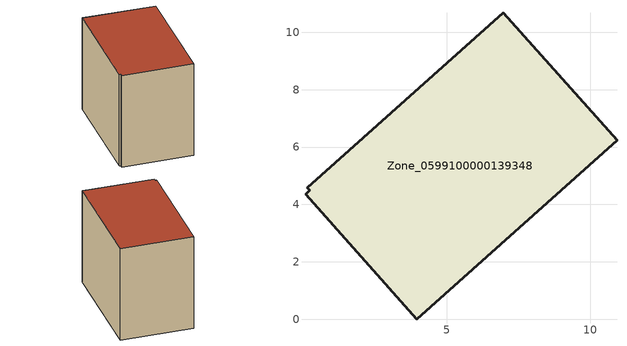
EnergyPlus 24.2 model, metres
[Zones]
Zone_0599100000139348
 floor ground (C_G): 0.09,4.35 0.23,4.49 0.15,4.59 6.98,10.68 10.94,6.23 3.96,0 z0
 wall outside (C_F): 10.94,6.23 6.98,10.68 0.15,4.59 0.23,4.49 0.09,4.35 3.96,0 10.94,6.23 z0:8.12
 roof outside (C_R): 0.23,4.49 0.09,4.35 3.96,0 10.94,6.23 6.98,10.68 0.15,4.59 z8.12
[BUILDING]
Pand.0599100000139348: North Axis=0; Terrain=City; Loads Convergence Tolerance Value=0.04; Temperature Convergence Tolerance Value=0.4; Solar Distribution=FullExterior; Maximum Number of Warmup Days=25; Minimum Number of Warmup Days=1
[Site:Location]
Rotterdam.The.Hague.AP_ZH_NLD Design_Conditions: Latitude=51.96; Longitude=4.45; Time Zone=1; Elevation=-4.5
[SITE:GROUNDTEMPERATURE:BUILDINGSURFACE]
18, 18, 18, 18, 18, 18, 18, 18, 18, 18, 18, 18
[MATERIAL] Thermal Absorptance=0.9; Solar Absorptance=0.7; Visible Absorptance=0.7
Name | Roughness | Thickness | Conductivity | Density | Specific Heat
G.TI.1965-1974 | MediumSmooth | 0.15 | 0.882353 | 540 | 1210
F.TI.1965-1974 | Rough | 0.3 | 0.697674 | 1920 | 840
R.TI.1965-1974 | MediumRough | 0.2 | 0.232558 | 1500 | 1000
[CONSTRUCTION]
C_G: G.TI.1965-1974
C_F: F.TI.1965-1974
C_R: R.TI.1965-1974
[ZONE]
Zone_0599100000139348: Type=1; Multiplier=1; Ceiling Height=Autocalculate; Volume=Autocalculate; Floor Area=autocalculate; Part of Total Floor Area=Yes
[ZONEINFILTRATION:DESIGNFLOWRATE]
Infil_Zone_0599100000139348: Zone or ZoneList or Space or SpaceList=Zone_0599100000139348; Schedule=AlwaysOn; Design Flow Rate Calculation Method=Flow/Area; Flow Rate per Floor Area=0.003; Constant Term Coefficient=1; Temperature Term Coefficient=0; Velocity Term Coefficient=0; Velocity Squared Term Coefficient=0
[HVACTEMPLATE:ZONE:IDEALLOADSAIRSYSTEM]
Zone_0599100000139348: Maximum Heating Supply Air Temperature=50; Minimum Cooling Supply Air Temperature=13; Maximum Heating Supply Air Humidity Ratio=0.0156; Minimum Cooling Supply Air Humidity Ratio=0.0077; Heating Limit=NoLimit; Cooling Limit=NoLimit; Dehumidification Control Type=ConstantSensibleHeatRatio; Cooling Sensible Heat Ratio=0.7; Dehumidification Setpoint=60; Humidification Control Type=None; Humidification Setpoint=30; Outdoor Air Method=None; Outdoor Air Flow Rate per Person=0.00944; Outdoor Air Flow Rate per Zone Floor Area=0; Outdoor Air Flow Rate per Zone=0; Demand Controlled Ventilation Type=None; Outdoor Air Economizer Type=NoEconomizer; Heat Recovery Type=None; Sensible Heat Recovery Effectiveness=0.7; Latent Heat Recovery Effectiveness=0.65
[ZONECONTROL:THERMOSTAT]
ThermostatControl_Zone_0599100000139348: Zone or ZoneList=Zone_0599100000139348; Control Type Schedule=DualSetpointControlType; Control 1=Thermostat_Zone_0599100000139348; Temperature Difference Between Cutout And Setpoint=0
[THERMOSTATSETPOINT:DUALSETPOINT]
Thermostat_Zone_0599100000139348: Heating Setpoint Temperature Schedule=HeatingSetpoint_Zone_0599100000139348; Cooling Setpoint Temperature Schedule=CoolingSetpoint_Zone_0599100000139348
[SCHEDULE:COMPACT]
HeatingSetpoint_Zone_0599100000139348: Through: 12/31, For: AllDays, Until: 24:00, 21
CoolingSetpoint_Zone_0599100000139348: Through: 12/31, For: AllDays, Until: 24:00, 24
DualSetpointControlType: Through: 12/31, For: AllDays, Until: 24:00, 4
AlwaysOn: Through: 12/31, For: AllDays, Until: 24:00, 1
